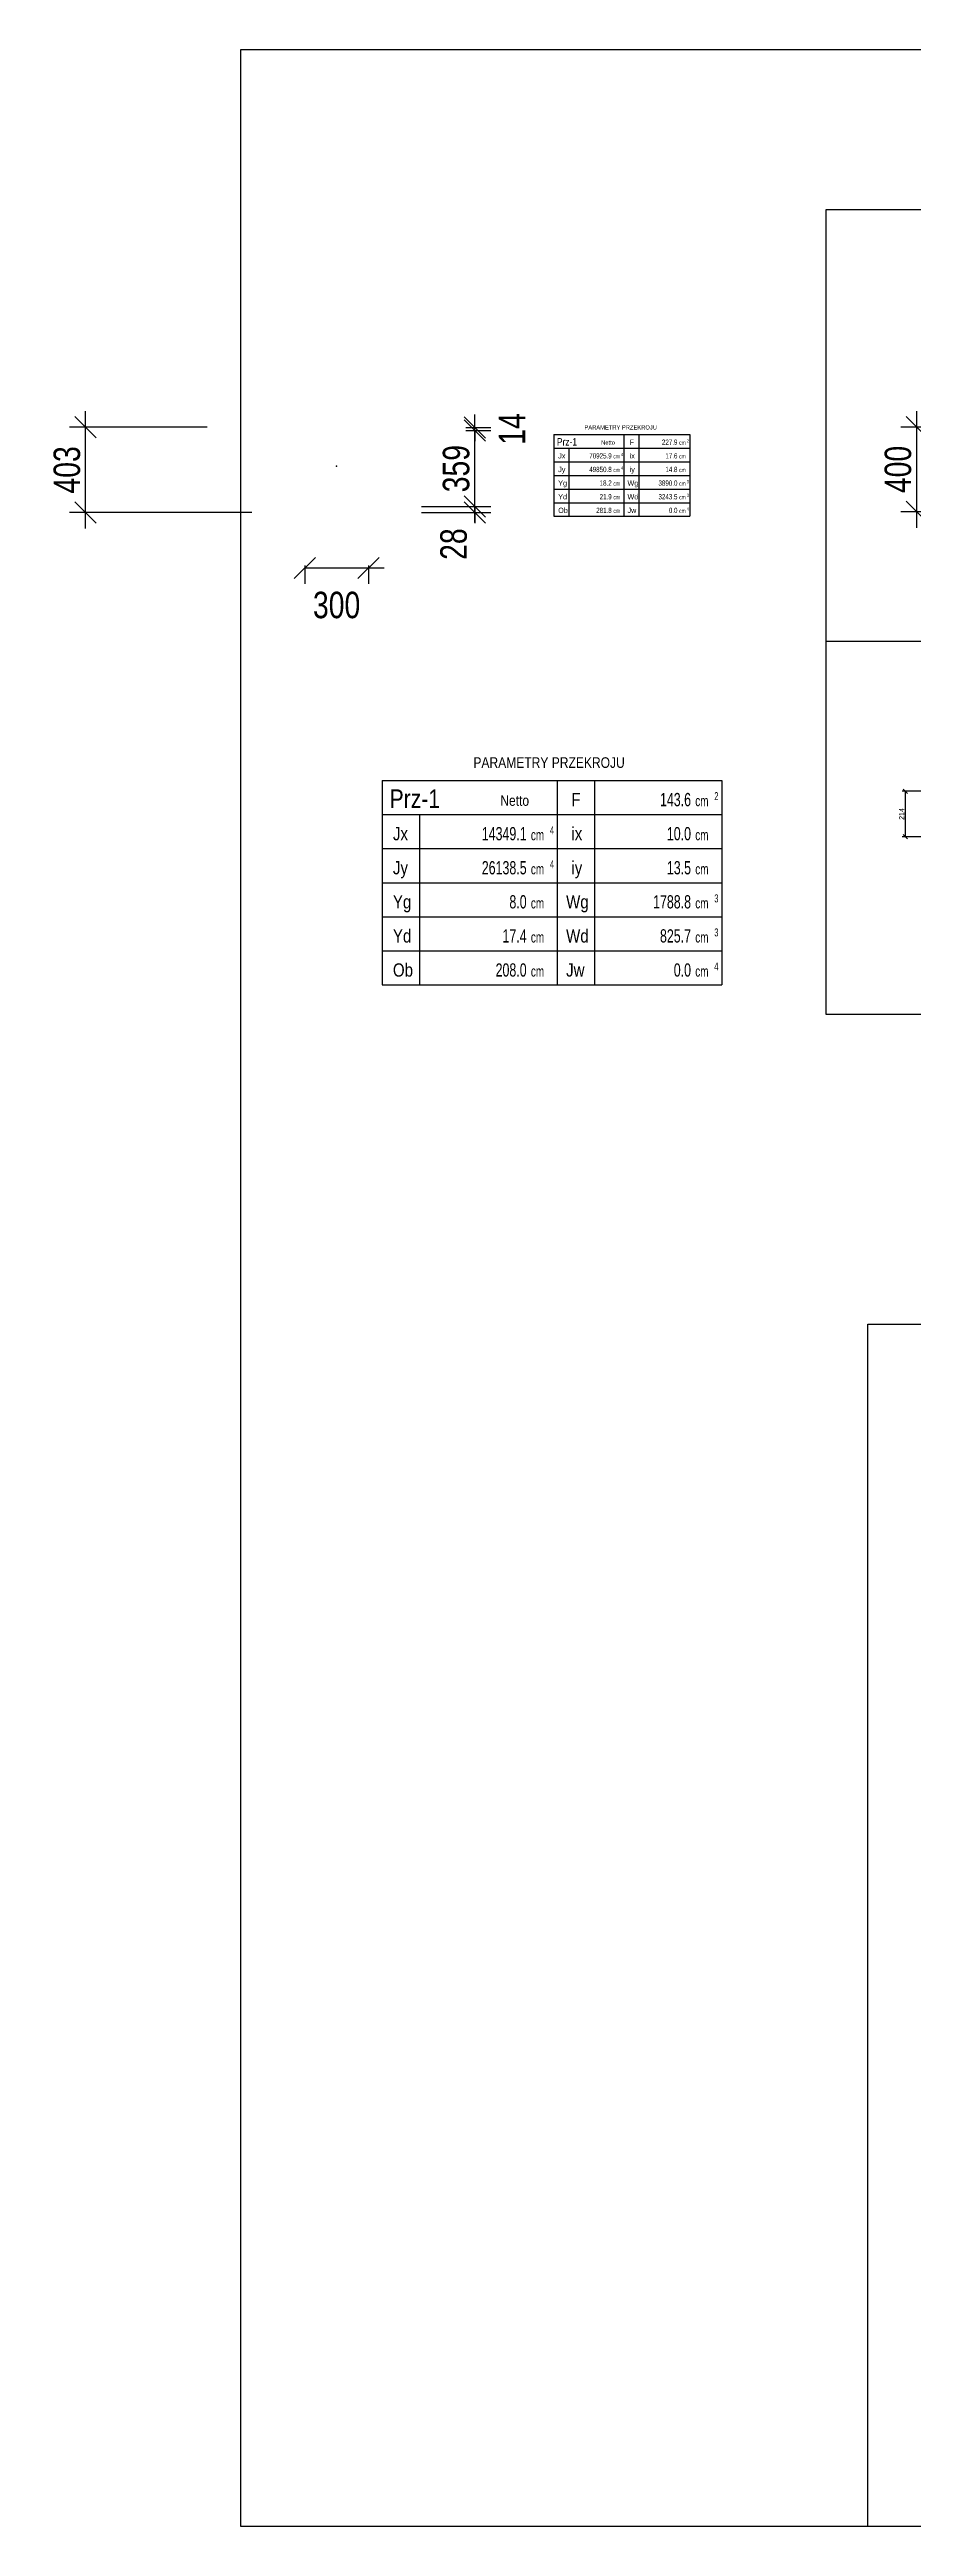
# Model space of a CAD drawing. Header units: millimetres. Extents: x -1069826 to 2704411, y -432732 to 412301.
# Drawn here: x 534277 to 538345, y -45488 to -33805 of the extents above; entities that cross this region are included whole.
import ezdxf
from ezdxf.enums import TextEntityAlignment as Align

# ---------------------------------------------------------------- set-up
doc = ezdxf.new("R2010")
doc.units = ezdxf.units.MM
doc.header["$LTSCALE"] = 1000
doc.header["$MEASUREMENT"] = 0
doc.layers.add('0-T', color=7, linetype='Continuous')
doc.layers.add('WIADUKT', color=7, linetype='Continuous')
doc.styles.add('CDMSTYLE', font='CDMSIMPL', dxfattribs={"width": 0.8, "bigfont": 'CDMBIGPL'})
doc.dimstyles.new('CDMOG-MM-10', dxfattribs={"dimscale": 10, "dimtxt": 2.5, "dimasz": 1, "dimexe": 1.5, "dimexo": 5, "dimgap": 0.5, "dimtad": 1, "dimdec": 0, "dimrnd": 1, "dimzin": 1, "dimdsep": 46, "dimtxsty": 'CDMSTYLE', "dimblk": 'OBLIQUE', "dimblk1": 'OBLIQUE', "dimblk2": 'OBLIQUE', "dimsah": 1, "dimtsz": 1, "dimcen": -2.5, "dimclrd": 9, "dimclre": 9, "dimclrt": 9, "dimadec": 0, "dimazin": 0, "dimtfac": 1, "dimtmove": 2, "dimatfit": 3, "dimldrblk": 'OBLIQUE', "dimfxl": 1, "dimtvp": 1, "dimtolj": 1, "dimtzin": 0, "dimarcsym": 0})
doc.dimstyles.new('CDMOG-MM-50', dxfattribs={"dimscale": 50, "dimtxt": 2.5, "dimasz": 1, "dimexe": 1.5, "dimexo": 5, "dimgap": 0.5, "dimtad": 1, "dimdec": 0, "dimrnd": 1, "dimzin": 1, "dimdsep": 46, "dimtxsty": 'CDMSTYLE', "dimblk1": 'OBLIQUE', "dimblk2": 'OBLIQUE', "dimsah": 1, "dimtsz": 1, "dimcen": -2.5, "dimdle": 1.5, "dimclrd": 9, "dimclre": 9, "dimclrt": 9, "dimadec": 0, "dimazin": 0, "dimtfac": 1, "dimtmove": 2, "dimatfit": 3, "dimldrblk": 'OBLIQUE', "dimfxl": 1, "dimtvp": 1, "dimtolj": 1, "dimtzin": 0, "dimarcsym": 0})

# ---------------------------------------------------------------- blocks, each defined once
blk = doc.blocks.new('*D84')
at = {"color": 9, "linetype": 'ByBlock', "transparency": 16777216}
for p, q in [((538365, -36061), (538365, -35511)), ((538617, -35586), (538290, -35586)), ((538415, -35636), (538315, -35536)), ((538415, -36036), (538315, -35936)), ((538827, -35986), (538290, -35986))]:
    blk.add_line(p, q, dxfattribs=at)
at = {"layer": 'Defpoints', "color": 0, "linetype": 'ByBlock', "transparency": 16777216}
for p in [(538365, -35586), (538867, -35586), (539077, -35986)]:
    blk.add_point(p, dxfattribs=at)
at = {"color": 9, "linetype": 'ByBlock', "transparency": 16777216, "insert": (538277, -35786), "char_height": 125, "attachment_point": 5, "rotation": 90, "style": 'CDMSTYLE'}
blk.add_mtext('\\A1;400', dxfattribs=at)
blk = doc.blocks.new('_OBLIQUE')
at = {"color": 0, "linetype": 'ByBlock'}
blk.add_line((-0.5, -0.5), (0.5, 0.5), dxfattribs=at)
blk = doc.blocks.new('OBGEO10A')
at = {"color": 2, "linetype": 'Continuous'}
for p, q in [((0, 0), (0, -6.43)), ((0, 0), (33, 0)), ((33, 0), (33, -6.43)), ((0, -6.43), (33, -6.43))]:
    blk.add_line(p, q, dxfattribs=at)
at = {"color": 1, "linetype": 'Continuous'}
for p, q in [((33, 0), (64, 0)), ((40, 0), (40, -38.57)), ((64, 0), (64, -38.57)), ((0, -6.43), (0, -38.57)), ((7, -6.43), (7, -38.57)), ((33, -6.43), (33, -38.57)), ((33, -6.43), (64, -6.43)), ((0, -12.86), (64, -12.86)), ((0, -19.29), (64, -19.29)), ((0, -25.71), (64, -25.71)), ((0, -32.14), (64, -32.14)), ((0, -38.57), (64, -38.57))]:
    blk.add_line(p, q, dxfattribs=at)
at = {"color": 1, "linetype": 'Continuous', "style": 'CDMSTYLE', "width": 0.85}
blk.add_text('PARAMETRY PRZEKROJU', height=2, dxfattribs=at).set_placement((31.45, 2.37), align=Align.CENTER)
at = {"color": 2, "linetype": 'Continuous', "style": 'CDMSTYLE', "width": 0.85}
for s, p in [('F', (35.66, -4.86)), ('Jx', (2, -11.29)), ('ix', (35.66, -11.29)), ('Jy', (2, -17.72)), ('iy', (35.66, -17.72)), ('Yg', (2, -24.15)), ('Wg', (34.66, -24.15)), ('Yd', (2, -30.58)), ('Wd', (34.66, -30.58)), ('Ob', (2, -37.01)), ('Jw', (34.66, -37.01))]:
    blk.add_text(s, height=2.5, dxfattribs=at).set_placement(p)
at = {"color": 1, "linetype": 'Continuous', "style": 'CDMSTYLE', "width": 0.7}
for s, height, p in [('cm', 2, (59.02, -4.86)), ('2', 1.5, (62.61, -3.71)), ('4', 1.5, (31.61, -10.14)), ('cm', 2, (28.02, -11.29)), ('cm', 2, (59.02, -11.29)), ('cm', 2, (28.02, -17.72)), ('4', 1.5, (31.61, -16.57)), ('cm', 2, (59.02, -17.72)), ('cm', 2, (28.02, -24.15)), ('cm', 2, (59.02, -24.15)), ('3', 1.5, (62.61, -23)), ('3', 1.5, (62.61, -29.42)), ('cm', 2, (28.02, -30.58)), ('cm', 2, (59.02, -30.58)), ('cm', 2, (28.02, -37.01)), ('cm', 2, (59.02, -37.01)), ('4', 1.5, (62.61, -35.85))]:
    blk.add_text(s, height=height, dxfattribs=at).set_placement(p)
at = {"color": 3, "linetype": 'Continuous', "style": 'CDMSTYLE', "width": 0.85}
blk.add_attdef('OZN', (1.38, -5.19), '', height=3.5, dxfattribs=at)
at = {"color": 1, "linetype": 'Continuous', "style": 'CDMSTYLE', "width": 0.85}
blk.add_attdef('OPIS', (22.25, -4.79), '', height=2, dxfattribs=at)
at = {"color": 1, "linetype": 'Continuous', "style": 'CDMSTYLE', "width": 0.7}
for tag, p in [('F', (58.22, -4.86)), ('JX', (27.22, -11.29)), ('IX', (58.22, -11.29)), ('JY', (27.22, -17.72)), ('IY', (58.22, -17.72)), ('YG', (27.22, -24.15)), ('WG', (58.22, -24.15)), ('YD', (27.22, -30.58)), ('WD', (58.22, -30.58)), ('OB', (27.22, -37.01)), ('JW', (58.22, -37.01))]:
    blk.add_attdef(tag, text='', height=2.5, dxfattribs=at).set_placement(p, align=Align.RIGHT)
blk = doc.blocks.new('*D335')
at = {"color": 9, "linetype": 'ByBlock', "transparency": 16777216}
for p, q in [((538947, -37304), (538296, -37304)), ((538321, -37314), (538301, -37294)), ((538311, -37304), (538311, -37518)), ((539147, -37518), (538296, -37518)), ((538321, -37528), (538301, -37508))]:
    blk.add_line(p, q, dxfattribs=at)
at = {"layer": 'Defpoints', "color": 0, "linetype": 'ByBlock', "transparency": 16777216}
for p in [(538997, -37304), (538311, -37518), (539197, -37518)]:
    blk.add_point(p, dxfattribs=at)
at = {"color": 9, "linetype": 'ByBlock', "transparency": 16777216, "insert": (538294, -37411), "char_height": 25, "attachment_point": 5, "rotation": 90, "style": 'CDMSTYLE'}
blk.add_mtext('\\A1;214', dxfattribs=at)
blk = doc.blocks.new('*D449')
at = {"color": 9, "linetype": 'ByBlock', "transparency": 16777216}
for p, q in [((536332, -35638), (536232, -35538)), ((536332, -35652), (536232, -35552)), ((536240, -35588), (536357, -35588)), ((536282, -35588), (536282, -35538)), ((536282, -35602), (536282, -35588)), ((536282, -35602), (536282, -35588)), ((536282, -35602), (536282, -35652))]:
    blk.add_line(p, q, dxfattribs=at)
at = {"layer": 'Defpoints', "color": 0, "linetype": 'ByBlock', "transparency": 16777216}
for p in [(535990, -35588), (535990, -35602), (536282, -35588)]:
    blk.add_point(p, dxfattribs=at)
at = {"color": 9, "linetype": 'ByBlock', "transparency": 16777216, "insert": (536457, -35595), "char_height": 125, "attachment_point": 5, "rotation": 90, "style": 'CDMSTYLE'}
blk.add_mtext('\\A1;14', dxfattribs=at)
blk = doc.blocks.new('*D448')
at = {"color": 9, "linetype": 'ByBlock', "transparency": 16777216}
for p, q in [((536332, -35652), (536232, -35552)), ((536240, -35602), (536357, -35602)), ((536282, -36036), (536282, -35527)), ((536030, -35961), (536357, -35961)), ((536332, -36011), (536232, -35911))]:
    blk.add_line(p, q, dxfattribs=at)
at = {"layer": 'Defpoints', "color": 0, "linetype": 'ByBlock', "transparency": 16777216}
for p in [(535990, -35602), (536282, -35602), (535780, -35961)]:
    blk.add_point(p, dxfattribs=at)
at = {"color": 9, "linetype": 'ByBlock', "transparency": 16777216, "insert": (536194, -35782), "char_height": 125, "attachment_point": 5, "rotation": 90, "style": 'CDMSTYLE'}
blk.add_mtext('\\A1;359', dxfattribs=at)
blk = doc.blocks.new('*D447')
at = {"color": 9, "linetype": 'ByBlock', "transparency": 16777216}
for p, q in [((536030, -35961), (536357, -35961)), ((536332, -36011), (536232, -35911)), ((536332, -36039), (536232, -35939)), ((536282, -35961), (536282, -35911)), ((536282, -35961), (536282, -35989)), ((536282, -35961), (536282, -35989)), ((536030, -35989), (536357, -35989)), ((536282, -35989), (536282, -36039))]:
    blk.add_line(p, q, dxfattribs=at)
at = {"layer": 'Defpoints', "color": 0, "linetype": 'ByBlock', "transparency": 16777216}
for p in [(535780, -35961), (535780, -35989), (536282, -35989)]:
    blk.add_point(p, dxfattribs=at)
at = {"color": 9, "linetype": 'ByBlock', "transparency": 16777216, "insert": (536182, -36138), "char_height": 125, "attachment_point": 5, "rotation": 90, "style": 'CDMSTYLE'}
blk.add_mtext('\\A1;28', dxfattribs=at)
blk = doc.blocks.new('*D446')
at = {"color": 9, "linetype": 'ByBlock', "transparency": 16777216}
for p, q in [((535430, -36301), (535530, -36201)), ((535730, -36301), (535830, -36201)), ((535480, -36239), (535480, -36326)), ((535855, -36251), (535480, -36251)), ((535780, -36239), (535780, -36326))]:
    blk.add_line(p, q, dxfattribs=at)
at = {"layer": 'Defpoints', "color": 0, "linetype": 'ByBlock', "transparency": 16777216}
for p in [(535480, -35989), (535780, -35989), (535480, -36251)]:
    blk.add_point(p, dxfattribs=at)
at = {"color": 9, "linetype": 'ByBlock', "transparency": 16777216, "insert": (535630, -36426), "char_height": 125, "attachment_point": 5, "style": 'CDMSTYLE'}
blk.add_mtext('\\A1;300', dxfattribs=at)
blk = doc.blocks.new('*D445')
at = {"color": 9, "linetype": 'ByBlock', "transparency": 16777216}
for p, q in [((534446, -36064), (534446, -35511)), ((535020, -35586), (534371, -35586)), ((534496, -35636), (534396, -35536)), ((534496, -36039), (534396, -35939)), ((535230, -35989), (534371, -35989))]:
    blk.add_line(p, q, dxfattribs=at)
at = {"layer": 'Defpoints', "color": 0, "linetype": 'ByBlock', "transparency": 16777216}
for p in [(534446, -35586), (535270, -35586), (535480, -35989)]:
    blk.add_point(p, dxfattribs=at)
at = {"color": 9, "linetype": 'ByBlock', "transparency": 16777216, "insert": (534359, -35788), "char_height": 125, "attachment_point": 5, "rotation": 90, "style": 'CDMSTYLE'}
blk.add_mtext('\\A1;403', dxfattribs=at)

msp = doc.modelspace()

# ---------------------------------------------------------------- linework, layer by layer
at = {"layer": '0-T', "color": 4, "linetype": 'Continuous'}
msp.add_line((537938.3387, -36595.5166), (543475.8546, -36595.5166), dxfattribs=at)
at = {"layer": '0-T', "color": 40, "linetype": 'Continuous'}
msp.add_lwpolyline([(535178.6541, -45488.3182), (535178.6541, -33805.2779), (552211.4484, -33805.2779), (552211.4484, -45488.3182), (535178.6541, -45488.3182)], close=True, dxfattribs=at)
at = {"layer": '0-T', "color": 4, "linetype": 'Continuous'}
msp.add_lwpolyline([(537938.3387, -38356.6211), (537938.3387, -34560.1152), (543475.8546, -34560.1152), (543475.8546, -38356.6211), (537938.3387, -38356.6211)], close=True, dxfattribs=at)
at = {"layer": 'WIADUKT', "color": 4, "linetype": 'Continuous'}
msp.add_lwpolyline([(538134.9089, -45488.3182), (538134.9089, -39816.6962), (543704.5039, -39816.6962), (543704.5039, -45488.3182), (538134.9089, -45488.3182)], close=True, dxfattribs=at)
at = {"layer": 'WIADUKT', "color": 6, "linetype": 'Continuous'}
msp.add_point((535629.9244, -35770.5281), dxfattribs=at)

# ---------------------------------------------------------------- block references
at = {"layer": '0-T', "color": 2, "linetype": 'Continuous', "xscale": 25, "yscale": 25, "zscale": 25}
msp.add_blockref('OBGEO10A', (535845.4158, -37252.7646), dxfattribs=at).add_auto_attribs({'OZN': 'Prz-1', 'OPIS': 'Netto', 'F': '143.6', 'JX': '14349.1', 'JY': '26138.5', 'YG': '8.0', 'YD': '17.4', 'IX': '10.0', 'IY': '13.5', 'WG': '1788.8', 'WD': '825.7', 'OB': '208.0', 'JW': '0.0'})
at = {"layer": 'WIADUKT', "color": 6, "linetype": 'Continuous', "xscale": 10, "yscale": 10, "zscale": 10}
msp.add_blockref('OBGEO10A', (536654.7294, -35621.2574), dxfattribs=at).add_auto_attribs({'OZN': 'Prz-1', 'OPIS': 'Netto', 'F': '227.9', 'JX': '70925.9', 'JY': '49850.8', 'YG': '18.2', 'YD': '21.9', 'IX': '17.6', 'IY': '14.8', 'WG': '3890.0', 'WD': '3243.5', 'OB': '281.8', 'JW': '0.0'})

# ---------------------------------------------------------------- dimensions: what is measured, and where the dimension line sits
at = {"layer": '0-T', "color": 4, "linetype": 'Continuous'}
for base, p1, p2, picture, middle in [((534446.2986, -35586.1972), (535479.9244, -35989.1972), (535269.9244, -35586.1972), '*D445', (534358.7986, -35787.6972)), ((538364.8623, -35586.1972), (539076.7125, -35986.1972), (538866.7583, -35586.1972), '*D84', (538277.3623, -35786.1972)), ((536281.6757, -35602.1972), (535779.9244, -35961.1972), (535989.9244, -35602.1972), '*D448', (536194.1757, -35781.6972))]:
    dim = msp.add_linear_dim(base=base, p1=p1, p2=p2, angle=90, dimstyle='CDMOG-MM-50', dxfattribs=at)
    dim.commit()
    dim.dimension.update_dxf_attribs({"geometry": picture, "text_midpoint": middle})
dim = msp.add_linear_dim(base=(536281.6757, -35588.1972), p1=(535989.9244, -35602.1972), p2=(535989.9244, -35588.1972), angle=90, dimstyle='CDMOG-MM-50', override={"dimse1": 1}, dxfattribs=at)
dim.commit()
dim.dimension.update_dxf_attribs({"geometry": '*D449', "text_midpoint": (536456.6757, -35595.1972)})
dim = msp.add_linear_dim(base=(536281.6757, -35989.1972), p1=(535779.9244, -35961.1972), p2=(535779.9244, -35989.1972), angle=90, dimstyle='CDMOG-MM-50', dxfattribs=at)
dim.commit()
dim.dimension.update_dxf_attribs({"geometry": '*D447', "text_midpoint": (536182.2939, -36137.518), "dimtype": 160})
dim = msp.add_linear_dim(base=(535479.9244, -36251.1787), p1=(535779.9244, -35989.1972), p2=(535479.9244, -35989.1972), dimstyle='CDMOG-MM-50', dxfattribs=at)
dim.commit()
dim.dimension.update_dxf_attribs({"geometry": '*D446', "text_midpoint": (535629.9244, -36426.1787)})
at = {"layer": 'WIADUKT', "color": 40, "linetype": 'Continuous'}
dim = msp.add_linear_dim(base=(538311.0874, -37518.1212), p1=(538997.0819, -37304.1212), p2=(539197.0819, -37518.1212), angle=90, dimstyle='CDMOG-MM-10', dxfattribs=at)
dim.commit()
dim.dimension.update_dxf_attribs({"geometry": '*D335', "text_midpoint": (538293.5874, -37411.1212)})

doc.saveas('drawing.dxf')
